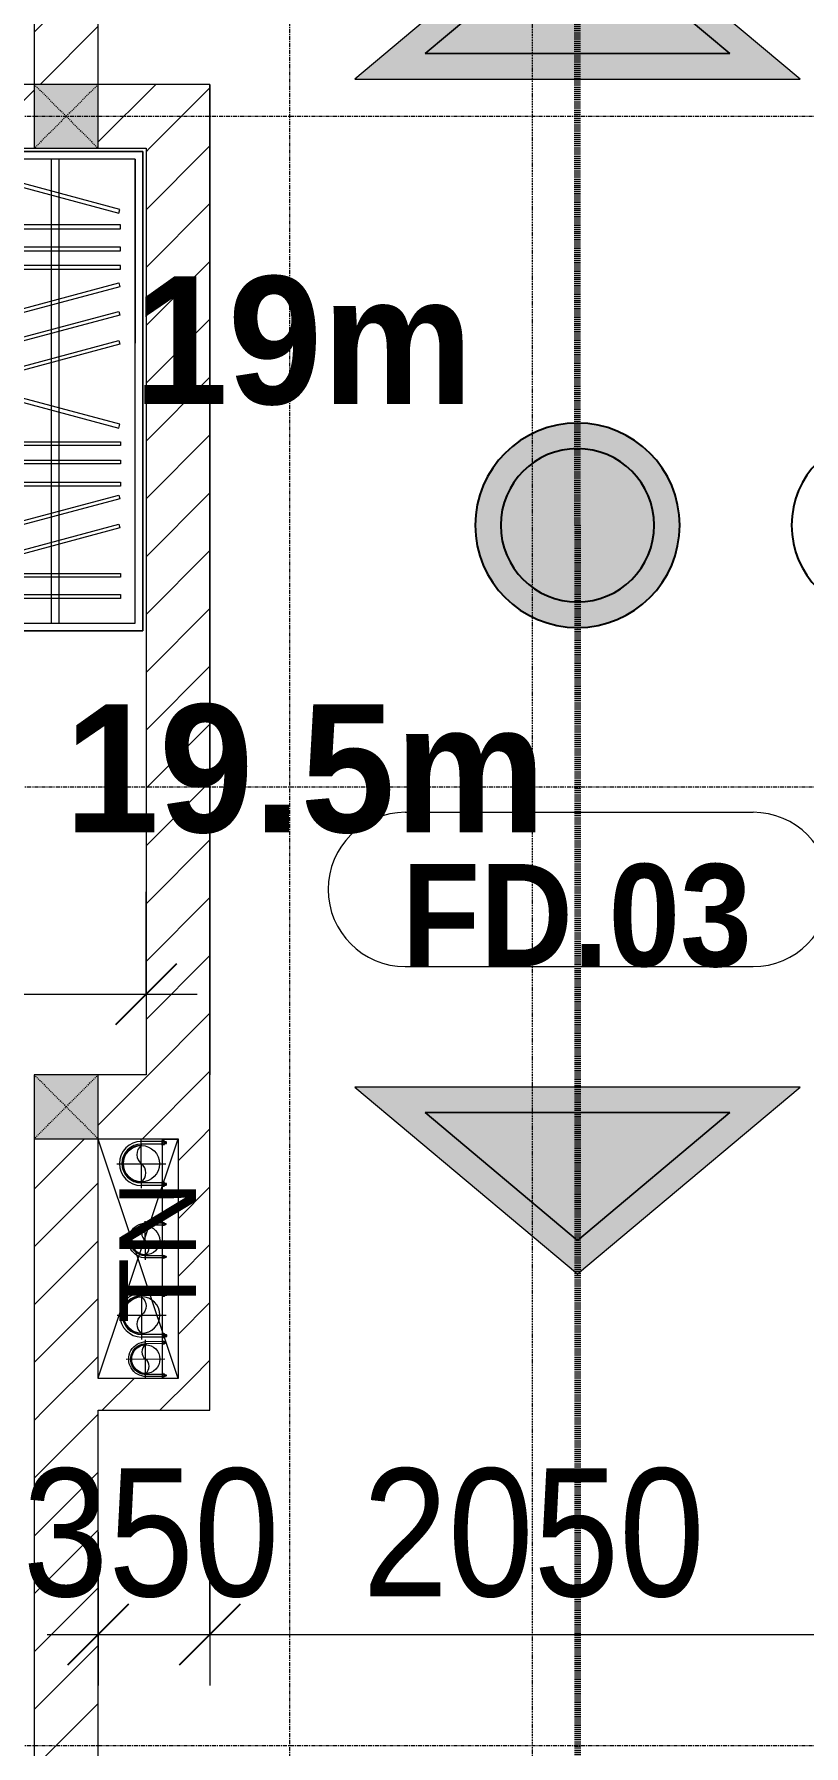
# Model space of a CAD drawing. Header units: millimetres. Extents: x 1591 to 239055, y -15958 to 83255.
# Drawn here: x 137732 to 140141, y 48437 to 53794 of the extents above; entities that cross this region are included whole.
import ezdxf

# ---------------------------------------------------------------- set-up
doc = ezdxf.new("R2010")
doc.units = ezdxf.units.MM
for name, pattern in [('1 NÉT CALL OUT', [6, 3, -3]), ('Dash', [6, 3, -3]), ('Dash Dot 3_16_', [7.9375, 4.7625, -1.5875, 0, -1.5875]), ('Grid Line', [22.225, 12.7, -3.175, 3.175, -3.175]), ('IMPORT-CENTER _2_', [40.64, 25.4, -5.08, 5.08, -5.08])]:
    doc.linetypes.add(name, pattern=pattern)
for name, color, linetype, lineweight in [('0-1', 250, 'Continuous', 5), ('0-2', 7, 'Continuous', 9), ('A-ANNO-DIMS', 211, 'Continuous', 9), ('A-ANNO-DIMS-160', 211, 'Continuous', 9), ('A-ANNO-NOTE', 131, 'Continuous', 9), ('A-ANNO-NOTE-1', 131, 'Continuous', 25), ('A-DETL-3', 90, '1 NÉT CALL OUT', 100), ('A-DOOR-IDEN', 31, 'Continuous', 9), ('A-FLOR', 192, 'Continuous', 9), ('A-WALL-3', 113, 'Continuous', 18), ('A-WALL-PATT-2', 111, 'Continuous', 9), ('G-ANNO-SYMB-1', 111, 'Dash Dot 3_16_', 18), ('G-ANNO-TEXT-1', 7, 'Continuous', 9), ('G-ANNO-TEXT-2', 142, 'Continuous', 9), ('G-IMPT', 8, 'Continuous', 9), ('G-IMPT-2', 8, 'IMPORT-CENTER _2_', 9), ('I-FURN-1', 254, 'Continuous', 9), ('M-EQPM', 50, 'Continuous', 9), ('S-COLS', 52, 'Continuous', 9), ('S-COLS-5', 52, 'Continuous', 18), ('S-COLS-HDLN', 52, 'Dash', 9), ('S-GRID-1', 1, 'Grid Line', 9)]:
    doc.layers.add(name, color=color, linetype=linetype, lineweight=lineweight)
doc.styles.add('Arial_11', font='arial_0.ttf', dxfattribs={"height": 240})
doc.styles.add('Arial_14', font='arial_0.ttf', dxfattribs={"width": 0.95, "height": 400})
doc.styles.add('Arial_B_5', font='arialbd_0.ttf', dxfattribs={"width": 0.9, "height": 320})
doc.styles.add('UTM Avo', font='UTM Avo.ttf', dxfattribs={"width": 0.9, "height": 400})
doc.dimstyles.new('1_Dim_chi_tiet_2_5', dxfattribs={"dimscale": 304.8, "dimtxt": 399.720379, "dimasz": 0.629921, "dimexe": 0.524934, "dimexo": 0.0625, "dimgap": 0.052493, "dimtad": 1, "dimdec": 0, "dimrnd": 5, "dimzin": 0, "dimdsep": 46, "dimtxsty": 'UTM Avo', "dimblk1": 'OBLIQUE', "dimblk2": 'OBLIQUE', "dimsah": 1, "dimcen": 0.09, "dimdle": 0.524934, "dimazin": 0, "dimtfac": 1, "dimtdec": 4, "dimtix": 1, "dimtmove": 0, "dimatfit": 3, "dimfxl": 1.049869, "dimfxlon": 1, "dimtvp": 1, "dimtolj": 1, "dimtzin": 0, "dimarcsym": 2})
doc.dimstyles.new('1_Dim_chi_tiet_2_5_1', dxfattribs={"dimscale": 304.8, "dimtxt": 399.720379, "dimasz": 0.629921, "dimexe": 0.524934, "dimexo": 0.0625, "dimgap": 0.052493, "dimtad": 1, "dimdec": 0, "dimrnd": 5, "dimzin": 0, "dimdsep": 46, "dimtxsty": 'UTM Avo', "dimblk1": 'OBLIQUE', "dimblk2": 'OBLIQUE', "dimsah": 1, "dimcen": 0.09, "dimdle": 0.524934, "dimazin": 0, "dimtfac": 1, "dimtdec": 4, "dimtix": 1, "dimtmove": 0, "dimatfit": 3, "dimfxl": 1.049869, "dimfxlon": 1, "dimtvp": 1, "dimtolj": 1, "dimtzin": 0, "dimarcsym": 2})
pattern_1 = [(45, (95879.7, 0), (-90.50967, 90.50967), [])]

# ---------------------------------------------------------------- blocks, each defined once
blk = doc.blocks.new('TU QUAN AO-SUITE ROOM_3 - TU QUAN AO-SUITE ROOM_3-901193-TKCS_MB TẦNG 6-8')
at = {"layer": 'I-FURN-1'}
for p, q in [((-550, 1500), (0, 1500)), ((-550, 0), (-550, 1500)), ((0, 1500), (-550, 1500)), ((-550, 1500), (-550, 0)), ((0, 1500), (0, 0)), ((0, 0), (0, 1500)), ((-24, 1476), (-526, 1476)), ((-526, 1476), (-526, 600)), ((-526, 1476), (-526, 24)), ((-287, 576), (-287, 1476)), ((-263, 576), (-263, 1476)), ((-24, 24), (-24, 1476)), ((-480.1, 1386.9), (-480.1, 1398.9)), ((-480.1, 1398.9), (-50.1, 1398.9)), ((-480.1, 1386.9), (-480.1, 1398.9)), ((-50.1, 1398.9), (-50.1, 1386.9)), ((-50.1, 1386.9), (-480.1, 1386.9)), ((-480.1, 1320.5), (-480.1, 1332.5)), ((-480.1, 1332.5), (-50.1, 1332.5)), ((-480.1, 1320.5), (-480.1, 1332.5)), ((-50.1, 1320.5), (-480.1, 1320.5)), ((-478.3, 1178.1), (-61.3, 1289.9)), ((-61.3, 1289.9), (-58.2, 1278.3)), ((-50.1, 1332.5), (-50.1, 1320.5)), ((-58.2, 1278.3), (-475.2, 1166.5)), ((-478.3, 1086.9), (-61.3, 1198.6)), ((-58.2, 1187.1), (-475.2, 1075.3)), ((-61.3, 1198.6), (-58.2, 1187.1)), ((-475.2, 1166.5), (-478.3, 1178.1)), ((-475.2, 1075.3), (-478.3, 1086.9)), ((-480.1, 1035.3), (-480.1, 1047.3)), ((-480.1, 1047.3), (-50.1, 1047.3)), ((-480.1, 1035.3), (-480.1, 1047.3)), ((-50.1, 1035.3), (-480.1, 1035.3)), ((-50.1, 1047.3), (-50.1, 1035.3)), ((-480.1, 965.8), (-480.1, 977.8)), ((-480.1, 977.8), (-50.1, 977.8)), ((-480.1, 965.8), (-480.1, 977.8)), ((-50.1, 965.8), (-480.1, 965.8)), ((-50.1, 977.8), (-50.1, 965.8)), ((-480.1, 908.6), (-480.1, 920.6)), ((-480.1, 920.6), (-50.1, 920.6)), ((-480.1, 908.6), (-480.1, 920.6)), ((-50.1, 920.6), (-50.1, 908.6)), ((-50.1, 908.6), (-480.1, 908.6)), ((-475.2, 865.5), (-478.3, 853.9)), ((-58.2, 753.7), (-475.2, 865.5)), ((-478.3, 853.9), (-61.3, 742.1)), ((-61.3, 742.1), (-58.2, 753.7)), ((-478.3, 603.1), (-61.3, 714.9)), ((-58.2, 703.3), (-475.2, 591.5)), ((-61.3, 714.9), (-58.2, 703.3)), ((-526, 24), (-526, 600)), ((-478.3, 511.9), (-61.3, 623.6)), ((-475.2, 591.5), (-478.3, 603.1)), ((-58.2, 612.1), (-475.2, 500.3)), ((-61.3, 623.6), (-58.2, 612.1)), ((-550, 24), (-550, 576)), ((-287, 24), (-287, 576)), ((-263, 24), (-263, 576)), ((-478.3, 423.1), (-61.3, 534.9)), ((-475.2, 500.3), (-478.3, 511.9)), ((-58.2, 523.3), (-475.2, 411.5)), ((-61.3, 534.9), (-58.2, 523.3)), ((-475.2, 411.5), (-478.3, 423.1)), ((-480.1, 368.4), (-480.1, 356.4)), ((-50.1, 368.4), (-480.1, 368.4)), ((-480.1, 356.4), (-50.1, 356.4)), ((-50.1, 356.4), (-50.1, 368.4)), ((-480.1, 311.2), (-480.1, 299.2)), ((-50.1, 311.2), (-480.1, 311.2)), ((-480.1, 299.2), (-50.1, 299.2)), ((-50.1, 299.2), (-50.1, 311.2)), ((-480.1, 241.7), (-480.1, 229.7)), ((-50.1, 241.7), (-480.1, 241.7)), ((-480.1, 229.7), (-50.1, 229.7)), ((-50.1, 229.7), (-50.1, 241.7)), ((-475.2, 192.7), (-478.3, 181.1)), ((-478.3, 181.1), (-61.3, 69.4)), ((-58.2, 80.9), (-475.2, 192.7)), ((-61.3, 69.4), (-58.2, 80.9)), ((-526, 24), (-24, 24)), ((0, 0), (-550, 0)), ((-550, 0), (0, 0))]:
    blk.add_line(p, q, dxfattribs=at)
blk = doc.blocks.new('NCV_TKTC_TANG 6 - 8_rvt-2-TKCS_MB TẦNG 6-8')
at = {"layer": 'I-FURN-1', "rotation": 180}
blk.add_blockref('TU QUAN AO-SUITE ROOM_3 - TU QUAN AO-SUITE ROOM_3-901193-TKCS_MB TẦNG 6-8', (41642.6, 53426.9), dxfattribs=at)
blk = doc.blocks.new('G1_SOF - BO TRU - 200x200-3056268-TKCS_MB TẦNG 6-8')
at = {"layer": 'S-COLS'}
blk.add_hatch(color=256, dxfattribs=at).paths.add_polyline_path([(100, -100), (100, 100), (-100, 100), (-100, -100)])
at = {"layer": 'S-COLS-5'}
for p, q in [((100, 100), (-100, 100)), ((-100, 100), (-100, -100)), ((100, -100), (100, 100)), ((-100, -100), (100, -100))]:
    blk.add_line(p, q, dxfattribs=at)
at = {"layer": 'S-COLS-HDLN'}
for p, q in [((100, 100), (-100, -100)), ((-100, 100), (100, -100))]:
    blk.add_line(p, q, dxfattribs=at)
blk = doc.blocks.new('TKTC_XREF_251221_MB TANG 2-7 - TKTC_XREF_260130_MB TANG 2-5_dwg_$cc-4746802-TKCS_MB TẦNG 6-8')
at = {"layer": 'G-IMPT-2'}
for p, q in [((0, -0.673), (0, 0.673)), ((-0.673, 0), (0.673, 0))]:
    blk.add_line(p, q, dxfattribs=at)
at = {"layer": 'M-EQPM'}
blk.add_circle((0, 0), 0.5, dxfattribs=at)
for centre, radius, start, end in [((0, 0), 0.5, 90, 270), ((0.188, 0.25), 0.313, 126.8699, 233.1301), ((-0.188, -0.25), 0.313, 306.8699, 53.1301)]:
    blk.add_arc(centre, radius, start, end, dxfattribs=at)
blk = doc.blocks.new('TKTC_XREF_251221_MB TANG 2-7 - TKTC_XREF_260130_MB TANG 2-5_dwg_CUM U_DN100-4746799-TKCS_MB TẦNG 6-8')
at = {"layer": 'G-IMPT'}
blk.add_hatch(color=256, dxfattribs=at).paths.add_polyline_path([(0, 61), (15.8, 58.9), (30.5, 52.8), (43.1, 43.1), (52.8, 30.5), (58.9, 15.8), (61, 0), (58.9, -15.8), (52.8, -30.5), (43.1, -43.1), (30.5, -52.8), (15.8, -58.9), (0, -61), (0, -57), (14.8, -55.1), (28.5, -49.4), (40.3, -40.3), (49.4, -28.5), (55.1, -14.8), (57, 0), (55.1, 14.8), (49.4, 28.5), (40.3, 40.3), (28.5, 49.4), (14.8, 55.1), (0, 57)])
for p, q in [((-72.7, 69.3), (-72.7, 60.7)), ((-66.9, 67.9), (-71.7, 67.9)), ((-65, 69), (0, 69)), ((-79.1, 66.6), (-79.1, 63.4)), ((-76.6, 66.6), (-76.6, 63.4)), ((-74.6, 66.6), (-74.6, 63.4)), ((-66.9, 62.1), (-71.7, 62.1)), ((-79.1, -63.4), (-79.1, -66.6)), ((-76.6, -63.4), (-76.6, -66.6)), ((-74.6, -63.4), (-74.6, -66.6)), ((-72.7, -60.7), (-72.7, -69.3)), ((-66.9, -62.1), (-71.7, -62.1)), ((-66.9, -67.9), (-71.7, -67.9)), ((-65, -69), (0, -69))]:
    blk.add_line(p, q, dxfattribs=at)
at = {"layer": 'G-IMPT', "flags": 128}
for points in [[(-71.7, 59.2), (-66.9, 59.2), (-66.9, 70.8), (-71.7, 70.8)], [(-66.9, 70.8), (-66.9, 72.7), (-65, 72.7), (-65, 57.3), (-66.9, 57.3), (-66.9, 59.2)], [(-72.7, 67.6), (-78.1, 67.6), (-78.1, 62.4), (-72.7, 62.4)], [(-65, 61), (0, 61), (0, 57)], [(-72.7, -62.4), (-78.1, -62.4), (-78.1, -67.6), (-72.7, -67.6)], [(-71.7, -70.8), (-66.9, -70.8), (-66.9, -59.2), (-71.7, -59.2)], [(-66.9, -59.2), (-66.9, -57.3), (-65, -57.3), (-65, -72.7), (-66.9, -72.7), (-66.9, -70.8)], [(-65, -61), (0, -61), (0, -57)]]:
    blk.add_lwpolyline(points, dxfattribs=at)
at = {"layer": 'G-IMPT'}
for centre, radius, start, end in [((-71.1, 69.3), 1.56, 112.61986, 247.38014), ((-67.9, 65), 4.8, 143.1301, 216.8699), ((0, 0), 69, 270, 90), ((-78.1, 66.6), 0.96, 90, 180), ((-78.1, 63.4), 0.96, 180, 270), ((-71.1, 60.7), 1.56, 112.61986, 247.38014), ((0, 0), 61, 270, 90), ((0, 0), 57, 270, 90), ((-78.1, -63.4), 0.96, 90, 180), ((-78.1, -66.6), 0.96, 180, 270), ((-71.1, -60.7), 1.56, 112.61986, 247.38014), ((-67.9, -65), 4.8, 143.1301, 216.8699), ((-71.1, -69.3), 1.56, 112.61986, 247.38014)]:
    blk.add_arc(centre, radius, start, end, dxfattribs=at)
blk = doc.blocks.new('TKTC_XREF_251221_MB TANG 2-7 - TKTC_XREF_260130_MB TANG 2-5_dwg_$cc-4746798-TKCS_MB TẦNG 6-8')
at = {"layer": 'G-IMPT-2'}
for p, q in [((0, -0.673), (0, 0.673)), ((-0.673, 0), (0.673, 0))]:
    blk.add_line(p, q, dxfattribs=at)
at = {"layer": 'M-EQPM'}
blk.add_circle((0, 0), 0.5, dxfattribs=at)
for centre, radius, start, end in [((0, 0), 0.5, 90, 270), ((0.188, 0.25), 0.313, 126.8699, 233.1301), ((-0.188, -0.25), 0.313, 306.8699, 53.1301)]:
    blk.add_arc(centre, radius, start, end, dxfattribs=at)
blk = doc.blocks.new('TKTC_XREF_251221_MB TANG 2-7 - TKTC_XREF_260130_MB TANG 2-5_dwg_CUM U_DN100-4746796-TKCS_MB TẦNG 6-8')
at = {"layer": 'G-IMPT'}
blk.add_hatch(color=256, dxfattribs=at).paths.add_polyline_path([(0, 61), (0, 57), (14.8, 55.1), (28.5, 49.4), (40.3, 40.3), (49.4, 28.5), (55.1, 14.8), (57, 0), (55.1, -14.8), (49.4, -28.5), (40.3, -40.3), (28.5, -49.4), (14.8, -55.1), (0, -57), (0, -61), (15.8, -58.9), (30.5, -52.8), (43.1, -43.1), (52.8, -30.5), (58.9, -15.8), (61, 0), (58.9, 15.8), (52.8, 30.5), (43.1, 43.1), (30.5, 52.8), (15.8, 58.9)])
for p, q in [((-79.1, 66.6), (-79.1, 63.4)), ((-76.6, 66.6), (-76.6, 63.4)), ((-74.6, 66.6), (-74.6, 63.4)), ((-72.7, 69.3), (-72.7, 60.7)), ((-66.9, 67.9), (-71.7, 67.9)), ((-66.9, 62.1), (-71.7, 62.1)), ((-65, 69), (0, 69)), ((-79.1, -63.4), (-79.1, -66.6)), ((-76.6, -63.4), (-76.6, -66.6)), ((-74.6, -63.4), (-74.6, -66.6)), ((-72.7, -60.7), (-72.7, -69.3)), ((-66.9, -62.1), (-71.7, -62.1)), ((-66.9, -67.9), (-71.7, -67.9)), ((-65, -69), (0, -69))]:
    blk.add_line(p, q, dxfattribs=at)
at = {"layer": 'G-IMPT', "flags": 128}
for points in [[(-72.7, 67.6), (-78.1, 67.6), (-78.1, 62.4), (-72.7, 62.4)], [(-71.7, 59.2), (-66.9, 59.2), (-66.9, 70.8), (-71.7, 70.8)], [(-66.9, 70.8), (-66.9, 72.7), (-65, 72.7), (-65, 57.3), (-66.9, 57.3), (-66.9, 59.2)], [(-65, 61), (0, 61), (0, 57)], [(-72.7, -62.4), (-78.1, -62.4), (-78.1, -67.6), (-72.7, -67.6)], [(-71.7, -70.8), (-66.9, -70.8), (-66.9, -59.2), (-71.7, -59.2)], [(-66.9, -59.2), (-66.9, -57.3), (-65, -57.3), (-65, -72.7), (-66.9, -72.7), (-66.9, -70.8)], [(-65, -61), (0, -61), (0, -57)]]:
    blk.add_lwpolyline(points, dxfattribs=at)
at = {"layer": 'G-IMPT'}
for centre, radius, start, end in [((-78.1, 66.6), 0.96, 90, 180), ((-78.1, 63.4), 0.96, 180, 270), ((-71.1, 69.3), 1.56, 112.6199, 247.3801), ((-67.9, 65), 4.8, 143.1301, 216.8699), ((-71.1, 60.7), 1.56, 112.6199, 247.3801), ((0, 0), 69, 270, 90), ((0, 0), 61, 270, 90), ((0, 0), 57, 270, 90), ((-78.1, -63.4), 0.96, 90, 180), ((-78.1, -66.6), 0.96, 180, 270), ((-71.1, -60.7), 1.56, 112.6199, 247.3801), ((-67.9, -65), 4.8, 143.1301, 216.8699), ((-71.1, -69.3), 1.56, 112.6199, 247.3801)]:
    blk.add_arc(centre, radius, start, end, dxfattribs=at)
blk = doc.blocks.new('TKTC_XREF_251221_MB TANG 2-7 - TKTC_XREF_260130_MB TANG 2-5_dwg_$cc-V139-TKCS_MB TẦNG 6-8')
at = {"layer": 'G-IMPT-2'}
for p, q in [((0, -0.673), (0, 0.673)), ((-0.673, 0), (0.673, 0))]:
    blk.add_line(p, q, dxfattribs=at)
at = {"layer": 'M-EQPM'}
blk.add_circle((0, 0), 0.5, dxfattribs=at)
for centre, radius, start, end in [((0, 0), 0.5, 90, 270), ((0.188, 0.25), 0.313, 126.8699, 233.1301), ((-0.188, -0.25), 0.313, 306.8699, 53.1301)]:
    blk.add_arc(centre, radius, start, end, dxfattribs=at)
blk = doc.blocks.new('TKTC_XREF_251221_MB TANG 2-7 - TKTC_XREF_260130_MB TANG 2-5_dwg_$cc-V143-TKCS_MB TẦNG 6-8')
at = {"layer": 'G-IMPT-2'}
for p, q in [((0, -0.669), (0, 0.673)), ((-0.673, 0), (0.673, 0))]:
    blk.add_line(p, q, dxfattribs=at)
at = {"layer": 'M-EQPM'}
blk.add_circle((0, 0), 0.5, dxfattribs=at)
for centre, radius, start, end in [((0, 0), 0.5, 90, 270), ((0.188, 0.25), 0.313, 126.8699, 233.1301), ((-0.188, -0.25), 0.313, 306.8699, 53.1301)]:
    blk.add_arc(centre, radius, start, end, dxfattribs=at)
blk = doc.blocks.new('TKTC_XREF_251221_MB TANG 2-7 - TKTC_XREF_251221_MB TANG 2-7-2039446-TKCS_MB TẦNG 6-8')
at = {"layer": 'M-EQPM'}
for p, q in [((8601.1, 33098.8), (8650.1, 33098.5)), ((8601.1, 32350), (8601.1, 33098.8))]:
    blk.add_line(p, q, dxfattribs=at)
for name, p, xscale, yscale, zscale, rotation in [('TKTC_XREF_251221_MB TANG 2-7 - TKTC_XREF_260130_MB TANG 2-5_dwg_$cc-4746798-TKCS_MB TẦNG 6-8', (8535.2, 33021.6), 113.7150000000092, 113.7150000000092, 113.7150000000092, 0.04476088158440977), ('TKTC_XREF_251221_MB TANG 2-7 - TKTC_XREF_260130_MB TANG 2-5_dwg_CUM U_DN100-4746796-TKCS_MB TẦNG 6-8', (8535.2, 33022.4), 0.9975000000000005, 0.9975000000000005, 0.9975000000000005, 180.0467435561312), ('TKTC_XREF_251221_MB TANG 2-7 - TKTC_XREF_260130_MB TANG 2-5_dwg_$cc-4746802-TKCS_MB TẦNG 6-8', (8547.8, 32781.3), 90.0000000000512, 90.0000000000512, 90.0000000000512, 0.419778997776333), ('TKTC_XREF_251221_MB TANG 2-7 - TKTC_XREF_260130_MB TANG 2-5_dwg_CUM U_DN100-4746796-TKCS_MB TẦNG 6-8', (8536.1, 32548.1), 0.9974999999999966, 0.9974999999999966, 0.9974999999999966, 180.0467435564899), ('TKTC_XREF_251221_MB TANG 2-7 - TKTC_XREF_260130_MB TANG 2-5_dwg_$cc-V143-TKCS_MB TẦNG 6-8', (8548.2, 32410.2), 90.0000000000512, 90.0000000000512, 90.0000000000512, 0.419778997776333)]:
    blk.add_blockref(name, p, dxfattribs=dict(xscale=xscale, yscale=yscale, zscale=zscale, rotation=rotation))
at = {"extrusion": (0, 0, -1)}
for name, p, xscale, yscale, zscale, rotation in [('TKTC_XREF_251221_MB TANG 2-7 - TKTC_XREF_260130_MB TANG 2-5_dwg_CUM U_DN100-4746799-TKCS_MB TẦNG 6-8', (-8549.7, 32781.3), 0.7894736842105242, 0.7894736842105242, -0.7894736842105241, 359.5802210006287), ('TKTC_XREF_251221_MB TANG 2-7 - TKTC_XREF_260130_MB TANG 2-5_dwg_$cc-V139-TKCS_MB TẦNG 6-8', (-8536.1, 32548.1), 113.7150000000092, 113.7150000000092, -113.7150000000092, 179.9532564459116), ('TKTC_XREF_251221_MB TANG 2-7 - TKTC_XREF_260130_MB TANG 2-5_dwg_CUM U_DN100-4746799-TKCS_MB TẦNG 6-8', (-8550.1, 32410.2), 0.7894736842105242, 0.7894736842105242, -0.7894736842105241, 359.5802210006287)]:
    blk.add_blockref(name, p, dxfattribs=dict(at, xscale=xscale, yscale=yscale, zscale=zscale, rotation=rotation))
blk = doc.blocks.new('HDNDCT_GHI CHÚ CỬA CHỐNG CHÁY EI60 - HDNDCT_GHI CHÚ CỬA CHỐNG CHÁY EI60-1614697-TKCS_MB TẦNG 6-8')
at = {"layer": 'A-ANNO-NOTE'}
h = blk.add_hatch(color=256, dxfattribs=at)
edge = h.paths.add_edge_path()
edge.add_arc((0, 0), 1.2, 0, 180)
edge.add_arc((0, 0), 1.2, 180, 360)
for radius, start, end in [(1.75, 360, 180), (1.2, 360, 180), (1.2, 180, 360)]:
    blk.add_arc((0, 0), radius, start, end, dxfattribs=at)
at = {"layer": 'A-ANNO-NOTE-1'}
for start, end in [(360, 180), (180, 360)]:
    blk.add_arc((0, 0), 1.75, start, end, dxfattribs=at)
blk = doc.blocks.new('HDNDCT_DIEM THOAT HIEM XA NHAT - HDNDCT_DIEM THOAT HIEM XA NHAT-1614703-TKCS_MB TẦNG 6-8')
at = {"layer": 'A-ANNO-NOTE'}
h = blk.add_hatch(color=256, dxfattribs=at)
edge = h.paths.add_edge_path()
edge.add_arc((0, 0), 2, 0, 180)
edge.add_arc((0, 0), 2, 180, 360)
edge = h.paths.add_edge_path()
edge.add_arc((0, 0), 1.5, 180, 360)
edge.add_arc((0, 0), 1.5, 360, 540)
h = blk.add_hatch(color=256, dxfattribs=at)
edge = h.paths.add_edge_path()
edge.add_arc((0, 0), 1.5, 0, 180)
edge.add_arc((0, 0), 1.5, 180, 360)
at = {"layer": 'A-ANNO-NOTE-1'}
for radius, start, end in [(2, 360, 180), (1.5, 0, 180), (1.5, 360, 180), (2, 180, 360), (1.5, 180, 0), (1.5, 180, 360)]:
    blk.add_arc((0, 0), radius, start, end, dxfattribs=at)
blk = doc.blocks.new('HDNDCT_MŨI TÊN THOÁT HIỂM - HDNDCT_MŨI TÊN THOÁT HIỂM-1614704-TKCS_MB TẦNG 6-8')
at = {"layer": 'A-ANNO-NOTE'}
h = blk.add_hatch(color=256, dxfattribs=at)
h.paths.add_polyline_path([(-3.153, 0), (0.5, 4.353), (0.5, -4.353)])
h.paths.add_polyline_path([(-2.5, 0), (0, -2.979), (0, 2.979)])
blk.add_hatch(color=256, dxfattribs=at).paths.add_polyline_path([(0, 2.979), (0, -2.979), (-2.5, 0)])
for p, q in [((0.5, 4.353), (-3.153, 0)), ((0.5, -4.353), (0.5, 4.353)), ((-2.5, 0), (0, 2.979)), ((0, 2.979), (-2.5, 0)), ((0, 2.979), (0, -2.979)), ((0, -2.979), (0, 2.979)), ((-3.153, 0), (0.5, -4.353)), ((0, -2.979), (-2.5, 0)), ((-2.5, 0), (0, -2.979))]:
    blk.add_line(p, q, dxfattribs=at)
blk = doc.blocks.new('DIMBLOCK56-TKCS_MB TẦNG 6-8')
at = {"layer": 'A-ANNO-DIMS-160'}
for p, q in [((138282.3, 49105.2), (138282.3, 48625.2)), ((138282.3, 48785.2), (138282.3, 49105.2)), ((140332.3, 49105.2), (140332.3, 48625.2)), ((140332.3, 48785.2), (140332.3, 49105.2)), ((138122.3, 48785.2), (140492.3, 48785.2))]:
    blk.add_line(p, q, dxfattribs=at)
at = {"layer": 'A-ANNO-DIMS-160', "lineweight": 25}
for p, q in [((138282.3, 48785.2), (138378.3, 48881.2)), ((140332.3, 48785.2), (140428.3, 48881.2)), ((138282.3, 48785.2), (138186.3, 48689.2)), ((140332.3, 48785.2), (140236.3, 48689.2))]:
    blk.add_line(p, q, dxfattribs=at)
at = {"layer": 'A-ANNO-DIMS-160', "color": 0, "insert": (138759.5, 49304.9), "char_height": 400, "width": 1314.636, "attachment_point": 1, "line_spacing_factor": 1.110334, "style": 'UTM Avo'}
blk.add_mtext('2050', dxfattribs=at)
blk = doc.blocks.new('_Oblique')
at = {"color": 0, "linetype": 'ByBlock', "lineweight": -2}
blk.add_line((-0.5, -0.5), (0.5, 0.5), dxfattribs=at)
blk = doc.blocks.new('DIMBLOCK58-TKCS_MB TẦNG 6-8')
at = {"layer": 'A-ANNO-DIMS-160'}
for p, q in [((137932.3, 49105.2), (137932.3, 48625.2)), ((137932.3, 48785.2), (137932.3, 49105.2)), ((138282.3, 49105.2), (138282.3, 48625.2)), ((138282.3, 48785.2), (138282.3, 49105.2)), ((137772.3, 48785.2), (138442.3, 48785.2))]:
    blk.add_line(p, q, dxfattribs=at)
at = {"layer": 'A-ANNO-DIMS-160', "lineweight": 25}
for p, q in [((137932.3, 48785.2), (138028.3, 48881.2)), ((138282.3, 48785.2), (138378.3, 48881.2)), ((137932.3, 48785.2), (137836.3, 48689.2)), ((138282.3, 48785.2), (138186.3, 48689.2))]:
    blk.add_line(p, q, dxfattribs=at)
at = {"layer": 'A-ANNO-DIMS-160', "color": 0, "insert": (137696.5, 49304.9), "char_height": 400, "width": 985.977, "attachment_point": 1, "line_spacing_factor": 1.110334, "style": 'UTM Avo'}
blk.add_mtext('350', dxfattribs=at)
blk = doc.blocks.new('STN_Door Tag - STN_Door Tag-1788670-TKCS_MB TẦNG 6-8')
at = {"layer": 'A-DOOR-IDEN'}
for p, q in [((-3.37, 1.495), (3.431, 1.495)), ((-3.37, -1.524), (3.431, -1.524))]:
    blk.add_line(p, q, dxfattribs=at)
for centre, start, end in [((-3.37, -0.015), 90, 270), ((3.431, -0.015), 270, 90)]:
    blk.add_arc(centre, 1.509, start, end, dxfattribs=at)
blk = doc.blocks.new('DIMBLOCK321-TKCS_MB TẦNG 6-8')
at = {"layer": 'A-ANNO-DIMS-160'}
for p, q in [((129732.3, 51109.7), (129732.3, 50629.7)), ((129732.3, 50789.7), (129732.3, 51109.7)), ((138082.3, 51109.7), (138082.3, 50629.7)), ((138082.3, 50789.7), (138082.3, 51109.7)), ((129572.3, 50789.7), (138242.3, 50789.7))]:
    blk.add_line(p, q, dxfattribs=at)
at = {"layer": 'A-ANNO-DIMS-160', "lineweight": 25}
for p, q in [((129732.3, 50789.7), (129828.3, 50885.7)), ((138082.3, 50789.7), (138178.3, 50885.7)), ((129732.3, 50789.7), (129636.3, 50693.7)), ((138082.3, 50789.7), (137986.3, 50693.7))]:
    blk.add_line(p, q, dxfattribs=at)
at = {"layer": 'A-ANNO-DIMS-160', "color": 0, "insert": (133359.5, 51309.3), "char_height": 400, "width": 1314.636, "attachment_point": 1, "line_spacing_factor": 1.110334, "style": 'UTM Avo'}
blk.add_mtext('8350', dxfattribs=at)

msp = doc.modelspace()

# ---------------------------------------------------------------- hatches: boundary and pattern name
at = {"layer": 'A-WALL-PATT-2'}
h = msp.add_hatch(dxfattribs=at)
h.set_pattern_fill('FP_1', color=256, style=0, pattern_type=2)
h.set_pattern_definition(pattern_1)
h.paths.add_polyline_path([(137932.3, 53636.9), (137932.3, 55396.9), (137732.3, 55396.9), (137732.3, 53636.9)])
h.paths.add_polyline_path([(137732.3, 56486.9), (137932.3, 56486.9), (137932.3, 57686.9), (137732.3, 57686.9), (137732.3, 56688.2)])
h = msp.add_hatch(dxfattribs=at)
h.set_pattern_fill('FP_1', color=256, style=0, pattern_type=2)
h.set_pattern_definition(pattern_1)
h.paths.add_polyline_path([(138282.3, 53436.9), (138282.3, 53636.9), (137932.3, 53636.9), (137932.3, 53436.9), (138082.3, 53436.9)])
h.paths.add_polyline_path([(137485.3, 53436.9), (137732.3, 53436.9), (137732.3, 53636.9), (134732.3, 53636.9), (134732.3, 53436.9)])
h = msp.add_hatch(dxfattribs=at)
h.set_pattern_fill('FP_1', color=256, style=0, pattern_type=2)
h.set_pattern_definition(pattern_1)
h.paths.add_polyline_path([(138082.3, 50536.9), (138282.3, 50536.9), (138282.3, 53436.9), (138082.3, 53436.9), (138082.3, 50603.7)])
h = msp.add_hatch(dxfattribs=at)
h.set_pattern_fill('FP_1', color=256, style=0, pattern_type=2)
h.set_pattern_definition(pattern_1)
h.paths.add_polyline_path([(138282.3, 50336.9), (138282.3, 50536.9), (137932.3, 50536.9), (137932.3, 50336.9), (138182.3, 50336.9)])
h = msp.add_hatch(dxfattribs=at)
h.set_pattern_fill('FP_1', color=256, style=0, pattern_type=2)
h.set_pattern_definition(pattern_1)
h.paths.add_polyline_path([(137732.3, 49486.9), (137932.3, 49486.9), (137932.3, 50336.9), (137732.3, 50336.9), (137732.3, 49545.5)])
h = msp.add_hatch(dxfattribs=at)
h.set_pattern_fill('FP_1', color=256, style=0, pattern_type=2)
h.set_pattern_definition(pattern_1)
h.paths.add_polyline_path([(138282.3, 49586.9), (138282.3, 50336.9), (138182.3, 50336.9), (138182.3, 49586.9)])
h = msp.add_hatch(dxfattribs=at)
h.set_pattern_fill('FP_1', color=256, style=0, pattern_type=2)
h.set_pattern_definition(pattern_1)
h.paths.add_polyline_path([(137932.3, 49486.9), (138282.3, 49486.9), (138282.3, 49586.9), (137932.3, 49586.9), (137932.3, 49545.5)])
h = msp.add_hatch(dxfattribs=at)
h.set_pattern_fill('FP_1', color=256, style=0, pattern_type=2)
h.set_pattern_definition(pattern_1)
h.paths.add_polyline_path([(137932.3, 45436.9), (137932.3, 45585.3), (137732.3, 45585.3), (137732.3, 45436.9)])
h.paths.add_polyline_path([(137932.3, 46675.3), (137932.3, 49486.9), (137732.3, 49486.9), (137732.3, 46675.3)])

# ---------------------------------------------------------------- linework, layer by layer
at = {"layer": '0-2'}
for p, q in [((137932.3, 49588.2), (138182.3, 50336.9)), ((138182.3, 49586.9), (137932.3, 50335.7))]:
    msp.add_line(p, q, dxfattribs=at)
at = {"layer": 'A-DETL-3'}
for q in [(139432.3, 71435.3), (139432.3, 36340.3)]:
    msp.add_line((139432.3, 52256.9), q, dxfattribs=at)
at = {"layer": 'A-FLOR'}
msp.add_line((138282.3, 53636.9), (138282.3, 50536.9), dxfattribs=at)
at = {"layer": 'A-WALL-3'}
for p, q in [((137732.3, 55396.9), (137732.3, 53636.9)), ((137932.3, 53636.9), (137932.3, 55396.9)), ((137732.3, 53636.9), (134732.3, 53636.9)), ((138282.3, 53636.9), (137932.3, 53636.9)), ((138282.3, 50536.9), (138282.3, 53636.9)), ((134732.3, 53436.9), (137732.3, 53436.9)), ((137932.3, 53436.9), (138082.3, 53436.9)), ((138082.3, 53436.9), (138082.3, 50536.9)), ((138082.3, 50536.9), (137932.3, 50536.9)), ((138282.3, 49486.9), (138282.3, 50536.9)), ((137732.3, 50336.9), (137732.3, 46675.3)), ((137932.3, 50336.9), (138182.3, 50336.9)), ((137932.3, 49586.9), (137932.3, 50336.9)), ((138182.3, 50336.9), (138182.3, 49586.9)), ((138182.3, 49586.9), (137932.3, 49586.9)), ((137932.3, 46675.3), (137932.3, 49486.9)), ((137932.3, 49486.9), (138282.3, 49486.9))]:
    msp.add_line(p, q, dxfattribs=at)
at = {"layer": 'G-ANNO-SYMB-1'}
msp.add_line((139291, 82873.6), (139291, 13592.5), dxfattribs=at)
at = {"layer": 'S-GRID-1'}
for p, q in [((138532.3, 19149.4), (138532.3, 77012.5)), ((223800.6, 53536.9), (130306.5, 53536.9)), ((223800.6, 51436.9), (130306.5, 51436.9)), ((223800.6, 48436.9), (130306.5, 48436.9))]:
    msp.add_line(p, q, dxfattribs=at)

# ---------------------------------------------------------------- block references
at = {"layer": '0-1'}
msp.add_blockref('NCV_TKTC_TANG 6 - 8_rvt-2-TKCS_MB TẦNG 6-8', (95879.7, 0), dxfattribs=at)
at = {"layer": 'A-ANNO-NOTE', "xscale": 160, "yscale": 160, "zscale": 160}
for p, rotation in [((139432.3, 53733.6), 270.0000000000001), ((139432.3, 50418.7), 89.99999999999993)]:
    msp.add_blockref('HDNDCT_MŨI TÊN THOÁT HIỂM - HDNDCT_MŨI TÊN THOÁT HIỂM-1614704-TKCS_MB TẦNG 6-8', p, dxfattribs=dict(at, rotation=rotation))
for name, p in [('HDNDCT_DIEM THOAT HIEM XA NHAT - HDNDCT_DIEM THOAT HIEM XA NHAT-1614703-TKCS_MB TẦNG 6-8', (139432.3, 52256.9)), ('HDNDCT_GHI CHÚ CỬA CHỐNG CHÁY EI60 - HDNDCT_GHI CHÚ CỬA CHỐNG CHÁY EI60-1614697-TKCS_MB TẦNG 6-8', (140382.3, 52256.9))]:
    msp.add_blockref(name, p, dxfattribs=at)
at = {"layer": 'A-DOOR-IDEN', "xscale": 159.9999999999999, "yscale": 159.9999999999999, "zscale": 159.9999999999999}
msp.add_blockref('STN_Door Tag - STN_Door Tag-1788670-TKCS_MB TẦNG 6-8', (139432.8, 51119.6), dxfattribs=at)
at = {"layer": 'M-EQPM'}
msp.add_blockref('TKTC_XREF_251221_MB TANG 2-7 - TKTC_XREF_251221_MB TANG 2-7-2039446-TKCS_MB TẦNG 6-8', (129532.3, 17236.9), dxfattribs=at)
at = {"layer": 'S-COLS'}
for p in [(137832.3, 53536.9), (137832.3, 50436.9)]:
    msp.add_blockref('G1_SOF - BO TRU - 200x200-3056268-TKCS_MB TẦNG 6-8', p, dxfattribs=at)

# ---------------------------------------------------------------- texts
at = {"layer": 'A-DOOR-IDEN', "insert": (139429.6, 51034.2), "char_height": 320, "width": 1124.64, "attachment_point": 5, "line_spacing_factor": 0.936439, "style": 'Arial_B_5'}
msp.add_mtext('\\pt7.2,14.4,21.6,28.8,36,43.2,50.4,57.6,64.8,72,79.2,86.4,93.6,100.8,108,115.2,122.4,129.6,136.8,144,151.2,158.4,165.6,172.8,180,187.2,194.4,201.6,208.8,216,223.2,230.4;FD.03', dxfattribs=at)
at = {"layer": 'G-ANNO-TEXT-1', "insert": (138119, 49982.7), "char_height": 240, "width": 624, "attachment_point": 5, "rotation": 90, "line_spacing_factor": 0.936439, "style": 'Arial_11'}
msp.add_mtext('\\pt79.9992,160.0008,240,319.9992,400.0008,480,559.9992,640.0008,720,799.9992,880.0008,960,1039.9992,1120.0008,1200,1279.9992,1360.0008,1440,1519.9992,1600.0008,1680,1759.9992,1840.0008,1920,1999.9992,2080.0008,2160,2239.9992,2320.0008,2400,2479.9992,2560.0008;TN', dxfattribs=at)
msp.add_mtext('\\pt79.9992,160.0008,240,319.9992,400.0008,480,559.9992,640.0008,720,799.9992,880.0008,960,1039.9992,1120.0008,1200,1279.9992,1360.0008,1440,1519.9992,1600.0008,1680,1759.9992,1840.0008,1920,1999.9992,2080.0008,2160,2239.9992,2320.0008,2400,2479.9992,2560.0008;TN', dxfattribs=at)
at = {"layer": 'G-ANNO-TEXT-2', "char_height": 400, "attachment_point": 5, "line_spacing_factor": 0.936439, "style": 'Arial_14'}
for s, insert, width in [('\\pt1824,3648,5472,7296,9120,10944,12768,14592,16416,18240,20064,21888,23712,25536,27360,29184,31008,32832,34656,36480,38304,40128,41952,43776,45600,47424,49248,51072,52896,54720,56544,58368;{\\fArial|b1|i0|c0|p34;19m}', (138574.4, 52833.5), 1146.08), ('\\pt1824,3648,5472,7296,9120,10944,12768,14592,16416,18240,20064,21888,23712,25536,27360,29184,31008,32832,34656,36480,38304,40128,41952,43776,45600,47424,49248,51072,52896,54720,56544,58368;{\\fArial|b1|i0|c0|p34;19.5m}', (138580.5, 51493.5), 1659.84)]:
    msp.add_mtext(s, dxfattribs=dict(at, insert=insert, width=width))

# ---------------------------------------------------------------- dimensions: what is measured, and where the dimension line sits
at = {"layer": 'A-ANNO-DIMS'}
for base, p1, p2, dimstyle, override, picture, middle in [((138082.3, 50789.7), (129732.3, 51109.7), (138082.3, 51109.7), '1_Dim_chi_tiet_2_5_1', {"dimpost": '<>', "dimfxl": 8350}, 'DIMBLOCK321-TKCS_MB TẦNG 6-8', (133907.3, 51012.7)), ((138282.3, 48785.2), (137932.3, 49105.2), (138282.3, 49105.2), '1_Dim_chi_tiet_2_5', {"dimpost": '<>', "dimfxl": 350}, 'DIMBLOCK58-TKCS_MB TẦNG 6-8', (138107.3, 49008.2)), ((140332.3, 48785.2), (138282.3, 49105.2), (140332.3, 49105.2), '1_Dim_chi_tiet_2_5', {"dimpost": '<>', "dimfxl": 2050}, 'DIMBLOCK56-TKCS_MB TẦNG 6-8', (139307.3, 49008.2))]:
    dim = msp.add_linear_dim(base=base, p1=p1, p2=p2, dimstyle=dimstyle, override=override, dxfattribs=at)
    dim.commit()
    dim.dimension.update_dxf_attribs({"geometry": picture, "text_midpoint": middle})

doc.saveas('drawing.dxf')
